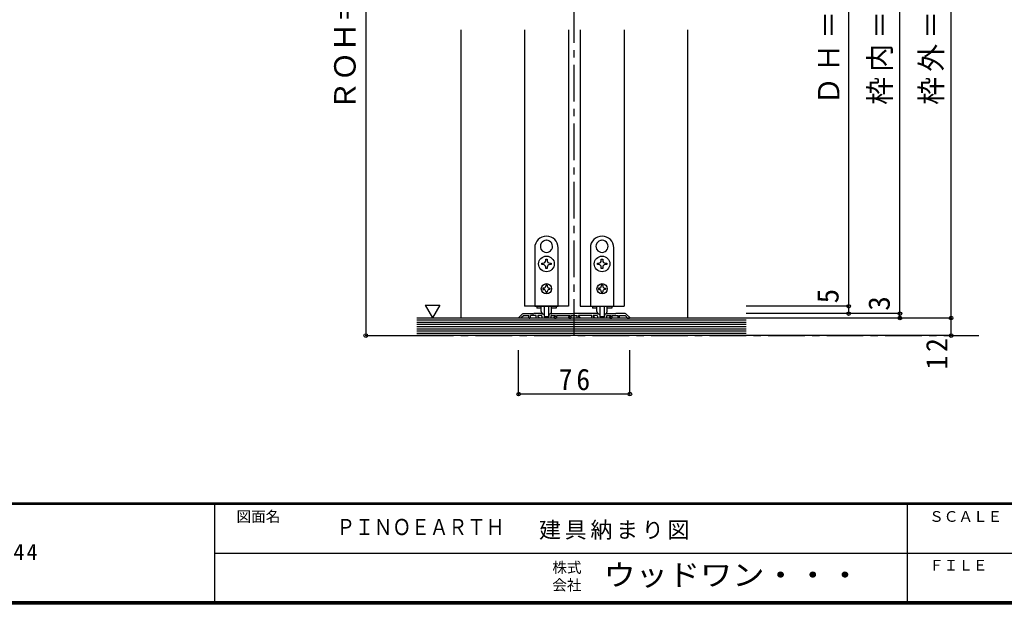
# Model space of a CAD drawing. Units: millimetres at full size, sheet at 1:5; details may follow other scales. Extents: x -973 to 977, y -718 to 696.
# Drawn here: x -131 to 541, y -701 to -301 of the extents above; entities that cross this region are included whole.
import ezdxf
from ezdxf.enums import TextEntityAlignment as Align

# ---------------------------------------------------------------- set-up
doc = ezdxf.new("R2010")
doc.units = ezdxf.units.MM
doc.header["$LTSCALE"] = 5
doc.header["$PDMODE"] = 32
doc.header["$PDSIZE"] = 2.5
doc.linetypes.add('CHAIN1', pattern=[8, 5, -1, 1, -1])
for name, color, linetype in [('0-1_通り芯', 4, 'CHAIN1'), ('0-3_仕上げ', 2, 'Continuous'), ('0-4_枠', 3, 'Continuous'), ('0-6_扉', 6, 'Continuous'), ('0-7_金物', 7, 'Continuous'), ('0-A_文字', 3, 'Continuous'), ('0-B_寸法', 7, 'Continuous'), ('F-1_枠', 6, 'Continuous'), ('F-A_文字', 7, 'Continuous')]:
    doc.layers.add(name, color=color, linetype=linetype)
doc.styles.add('HG明朝B', font='')
doc.styles.add('ＭＳ ゴシック', font='')
doc.styles.get('HG明朝B').set_extended_font_data('HG明朝B')
doc.styles.get('ＭＳ ゴシック').set_extended_font_data('MS Gothic')

msp = doc.modelspace()

# ---------------------------------------------------------------- linework, layer by layer
at = {"layer": '0-1_通り芯'}
for p, q in [((247.486, -517.167), (247.486, -9.167)), ((139.986, -517.167), (523.986, -517.167))]:
    msp.add_line(p, q, dxfattribs=at)
at = {"layer": '0-3_仕上げ'}
for p, q in [((364.986, -505.167), (139.986, -505.167)), ((364.986, -517.167), (139.986, -517.167))]:
    msp.add_line(p, q, dxfattribs=at)
at = {"layer": '0-3_仕上げ', "color": 7}
for p, q in [((364.986, -506.667), (139.986, -506.667)), ((364.986, -508.167), (139.986, -508.167)), ((364.986, -509.667), (139.986, -509.667)), ((364.986, -511.167), (139.986, -511.167)), ((364.986, -512.667), (139.986, -512.667)), ((364.986, -514.167), (139.986, -514.167)), ((364.986, -515.667), (139.986, -515.667))]:
    msp.add_line(p, q, dxfattribs=at)
at = {"layer": '0-4_枠', "color": 4}
for p, q in [((169.986, -308.167), (169.986, -505.167)), ((324.986, -505.167), (324.986, -308.167))]:
    msp.add_line(p, q, dxfattribs=at)
at = {"layer": '0-6_扉'}
for p, q in [((213.486, -308.167), (213.486, -497.167)), ((243.486, -308.167), (243.486, -497.167)), ((251.486, -308.167), (251.486, -497.167)), ((281.486, -308.167), (281.486, -497.167)), ((243.486, -497.167), (213.486, -497.167)), ((251.486, -497.167), (281.486, -497.167))]:
    msp.add_line(p, q, dxfattribs=at)
at = {"layer": '0-7_金物'}
for p, q in [((220.486, -457.167), (220.486, -497.167)), ((228.387, -452.018), (228.486, -452.117)), ((228.585, -452.018), (228.486, -452.117)), ((236.486, -497.167), (236.486, -457.167)), ((258.486, -457.167), (258.486, -497.167)), ((266.387, -452.018), (266.486, -452.117)), ((266.585, -452.018), (266.486, -452.117)), ((274.486, -497.167), (274.486, -457.167)), ((224.844, -458.156), (224.979, -458.192)), ((224.943, -458.327), (224.979, -458.192)), ((232.129, -458.156), (231.994, -458.192)), ((232.03, -458.327), (231.994, -458.192)), ((262.844, -458.156), (262.979, -458.192)), ((262.943, -458.327), (262.979, -458.192)), ((270.129, -458.156), (269.994, -458.192)), ((270.03, -458.327), (269.994, -458.192)), ((225.336, -467.667), (226.286, -467.667)), ((225.336, -468.667), (225.336, -467.667)), ((226.286, -468.667), (225.336, -468.667)), ((227.986, -465.967), (227.986, -465.017)), ((227.986, -465.017), (228.986, -465.017)), ((227.986, -471.317), (227.986, -470.367)), ((228.986, -465.017), (228.986, -465.967)), ((230.686, -467.667), (231.636, -467.667)), ((231.636, -468.667), (230.686, -468.667)), ((231.636, -467.667), (231.636, -468.667)), ((263.336, -467.667), (264.286, -467.667)), ((263.336, -468.667), (263.336, -467.667)), ((264.286, -468.667), (263.336, -468.667)), ((265.986, -465.967), (265.986, -465.017)), ((265.986, -465.017), (266.986, -465.017)), ((265.986, -471.317), (265.986, -470.367)), ((266.986, -465.017), (266.986, -465.967)), ((268.686, -467.667), (269.636, -467.667)), ((269.636, -468.667), (268.686, -468.667)), ((269.636, -467.667), (269.636, -468.667)), ((227.986, -482.767), (227.986, -483.367)), ((228.986, -482.767), (227.986, -482.767)), ((228.986, -482.767), (228.986, -483.367)), ((265.986, -482.767), (265.986, -483.367)), ((266.986, -482.767), (265.986, -482.767)), ((266.986, -482.767), (266.986, -483.367)), ((226.686, -484.667), (226.086, -484.667)), ((227.986, -486.967), (227.986, -487.567)), ((227.986, -487.567), (228.986, -487.567)), ((228.986, -486.967), (228.986, -487.567)), ((230.286, -484.667), (230.886, -484.667)), ((230.886, -485.667), (230.286, -485.667)), ((230.886, -484.667), (230.886, -485.667)), ((264.686, -484.667), (264.086, -484.667)), ((265.986, -486.967), (265.986, -487.567)), ((265.986, -487.567), (266.986, -487.567)), ((266.986, -486.967), (266.986, -487.567)), ((268.286, -484.667), (268.886, -484.667)), ((268.886, -485.667), (268.286, -485.667)), ((268.886, -484.667), (268.886, -485.667)), ((220.486, -497.167), (236.486, -497.167)), ((221.886, -497.167), (221.886, -498.367)), ((224.986, -500.588), (224.986, -497.167)), ((226.986, -497.167), (226.986, -503.788)), ((229.986, -497.167), (229.986, -503.788)), ((231.986, -500.588), (231.986, -497.167)), ((235.086, -497.167), (235.086, -498.367)), ((258.486, -497.167), (274.486, -497.167)), ((259.886, -497.167), (259.886, -498.367)), ((262.986, -500.588), (262.986, -497.167)), ((264.986, -497.167), (264.986, -503.788)), ((267.986, -497.167), (267.986, -503.788)), ((269.986, -500.588), (269.986, -497.167)), ((273.086, -497.167), (273.086, -498.367)), ((225.019, -498.367), (221.886, -498.367)), ((227.286, -504.088), (229.686, -504.088)), ((235.086, -498.367), (231.954, -498.367)), ((263.019, -498.367), (259.886, -498.367)), ((265.286, -504.088), (267.686, -504.088)), ((273.086, -498.367), (269.954, -498.367))]:
    msp.add_line(p, q, dxfattribs=at)
at = {"layer": '0-7_金物', "color": 3}
for p, q in [((211.911, -502.46), (209.545, -504.825)), ((212.618, -502.167), (219.186, -502.167)), ((216.486, -504.867), (216.486, -503.367)), ((217.486, -504.867), (217.486, -503.367)), ((221.486, -503.367), (217.486, -503.367)), ((219.186, -502.167), (219.486, -502.467)), ((219.486, -502.467), (219.786, -502.167)), ((225.258, -502.167), (219.786, -502.167)), ((221.486, -504.867), (221.486, -503.367)), ((222.486, -503.367), (222.486, -504.367)), ((224.886, -503.367), (222.486, -503.367)), ((223.086, -504.367), (222.486, -504.367)), ((225.386, -503.867), (225.386, -504.867)), ((225.411, -502.191), (226.54, -502.555)), ((226.886, -503.031), (226.886, -504.067)), ((227.186, -504.367), (229.786, -504.367)), ((230.086, -503.031), (230.086, -504.067)), ((231.561, -502.191), (230.433, -502.555)), ((231.586, -503.867), (231.586, -504.867)), ((231.715, -502.167), (247.186, -502.167)), ((233.886, -504.367), (234.486, -504.367)), ((243.886, -504.367), (244.486, -504.367)), ((249.486, -504.867), (249.486, -503.367)), ((250.486, -503.367), (250.486, -504.367)), ((259.486, -503.367), (250.486, -503.367)), ((251.086, -504.367), (250.486, -504.367)), ((259.486, -504.867), (259.486, -503.367)), ((260.486, -503.367), (260.486, -504.367)), ((262.886, -503.367), (260.486, -503.367)), ((261.086, -504.367), (260.486, -504.367)), ((263.386, -503.867), (263.386, -504.867)), ((263.411, -502.191), (264.54, -502.555)), ((264.886, -503.031), (264.886, -504.067)), ((265.186, -504.367), (267.786, -504.367)), ((268.086, -503.031), (268.086, -504.067)), ((269.561, -502.191), (268.433, -502.555)), ((269.586, -503.867), (269.586, -504.867)), ((269.715, -502.167), (275.186, -502.167)), ((271.886, -504.367), (272.486, -504.367)), ((277.486, -504.867), (277.486, -503.367)), ((283.486, -504.581), (282.272, -503.367)), ((283.062, -502.46), (285.428, -504.825)), ((283.486, -504.967), (283.486, -504.581)), ((211.286, -505.167), (209.686, -505.167)), ((216.786, -505.167), (217.186, -505.167)), ((223.086, -505.167), (221.786, -505.167)), ((231.286, -505.167), (225.686, -505.167)), ((233.886, -505.167), (235.186, -505.167)), ((243.886, -505.167), (245.186, -505.167)), ((251.086, -505.167), (249.786, -505.167)), ((261.086, -505.167), (259.786, -505.167)), ((269.286, -505.167), (263.686, -505.167)), ((271.886, -505.167), (273.186, -505.167)), ((278.186, -505.167), (277.786, -505.167)), ((283.686, -505.167), (285.286, -505.167))]:
    msp.add_line(p, q, dxfattribs=at)
at = {"layer": '0-7_金物'}
for points in [[(228.986, -470.367), (228.986, -471.317), (227.986, -471.317)], [(266.986, -470.367), (266.986, -471.317), (265.986, -471.317)], [(226.086, -484.667), (226.086, -485.667), (226.686, -485.667)], [(264.086, -484.667), (264.086, -485.667), (264.686, -485.667)]]:
    msp.add_lwpolyline(points, dxfattribs=at)
at = {"layer": '0-7_金物', "color": 3}
for points in [[(211.486, -504.967), (211.486, -504.581), (212.7, -503.367), (216.486, -503.367)], [(232.086, -503.367), (234.486, -503.367), (234.486, -504.367)], [(235.486, -504.867), (235.486, -503.367), (244.486, -503.367), (244.486, -504.367)], [(245.486, -504.867), (245.486, -503.367), (249.486, -503.367)], [(263.258, -502.167), (247.786, -502.167), (247.486, -502.467), (247.186, -502.167)], [(270.086, -503.367), (272.486, -503.367), (272.486, -504.367)], [(273.486, -504.867), (273.486, -503.367), (277.486, -503.367)], [(282.355, -502.167), (275.786, -502.167), (275.486, -502.467), (275.186, -502.167)], [(278.486, -504.867), (278.486, -503.367), (282.272, -503.367)]]:
    msp.add_lwpolyline(points, dxfattribs=at)
at = {"layer": '0-7_金物'}
for centre, radius in [((228.486, -468.167), 5.35), ((266.486, -468.167), 5.35), ((228.486, -485.167), 3.5), ((266.486, -485.167), 3.5)]:
    msp.add_circle(centre, radius, dxfattribs=at)
for centre, radius, start, end in [((228.486, -457.167), 8, 0, 180), ((266.486, -457.167), 8, 0, 180), ((228.486, -456.167), 4.15, 91.3645, 208.6355), ((228.486, -456.167), 4.15, 331.3645, 88.6355), ((266.486, -456.167), 4.15, 91.3645, 208.6355), ((266.486, -456.167), 4.15, 331.3645, 88.6355), ((228.486, -456.167), 4.15, 211.3645, 328.6355), ((266.486, -456.167), 4.15, 211.3645, 328.6355), ((226.286, -465.967), 1.7, 270, 0), ((226.286, -470.367), 1.7, 0, 90), ((230.686, -465.967), 1.7, 180, 270), ((230.686, -470.367), 1.7, 90, 180), ((264.286, -465.967), 1.7, 270, 0), ((264.286, -470.367), 1.7, 0, 90), ((268.686, -465.967), 1.7, 180, 270), ((268.686, -470.367), 1.7, 90, 180), ((226.686, -483.367), 1.3, 270, 0), ((230.286, -483.367), 1.3, 180, 270), ((264.686, -483.367), 1.3, 270, 0), ((268.286, -483.367), 1.3, 180, 270), ((226.686, -486.967), 1.3, 0, 90), ((230.286, -486.967), 1.3, 90, 180), ((264.686, -486.967), 1.3, 0, 90), ((268.286, -486.967), 1.3, 90, 180), ((226.986, -500.588), 2, 180, 264.78409), ((226.786, -502.779), 0.2, 0, 84.78409), ((227.286, -503.788), 0.3, 180, 270), ((229.686, -503.788), 0.3, 270, 0), ((230.186, -502.779), 0.2, 95.21591, 180), ((229.986, -500.588), 2, 275.21591, 0), ((264.986, -500.588), 2, 180, 264.78409), ((264.786, -502.779), 0.2, 0, 84.78409), ((265.286, -503.788), 0.3, 180, 270), ((267.686, -503.788), 0.3, 270, 0), ((268.186, -502.779), 0.2, 95.21591, 180), ((267.986, -500.588), 2, 275.21591, 0)]:
    msp.add_arc(centre, radius, start, end, dxfattribs=at)
at = {"layer": '0-7_金物', "color": 3}
for centre, radius, start, end in [((212.618, -503.167), 1, 90, 135), ((223.086, -504.767), 0.4, 0, 90), ((224.886, -503.867), 0.5, 0, 90), ((225.258, -502.667), 0.5, 72.1213, 90), ((226.386, -503.031), 0.5, 0, 72.1213), ((227.186, -504.067), 0.3, 180, 270), ((229.786, -504.067), 0.3, 270, 0), ((230.586, -503.031), 0.5, 107.8787, 180), ((231.715, -502.667), 0.5, 90, 107.8787), ((232.086, -503.867), 0.5, 90, 180), ((233.886, -504.767), 0.4, 90, 180), ((243.886, -504.767), 0.4, 90, 180), ((251.086, -504.767), 0.4, 0, 90), ((261.086, -504.767), 0.4, 0, 90), ((262.886, -503.867), 0.5, 0, 90), ((263.258, -502.667), 0.5, 72.1213, 90), ((264.386, -503.031), 0.5, 0, 72.1213), ((265.186, -504.067), 0.3, 180, 270), ((267.786, -504.067), 0.3, 270, 0), ((268.586, -503.031), 0.5, 107.8787, 180), ((269.715, -502.667), 0.5, 90, 107.8787), ((270.086, -503.867), 0.5, 90, 180), ((271.886, -504.767), 0.4, 90, 180), ((282.355, -503.167), 1, 45, 90), ((209.686, -504.967), 0.2, 135, 270), ((211.286, -504.967), 0.2, 270, 0), ((216.786, -504.867), 0.3, 180, 270), ((217.186, -504.867), 0.3, 270, 0), ((221.786, -504.867), 0.3, 180, 270), ((223.086, -504.767), 0.4, 270, 0), ((225.686, -504.867), 0.3, 180, 270), ((231.286, -504.867), 0.3, 270, 0), ((233.886, -504.767), 0.4, 180, 270), ((235.186, -504.867), 0.3, 270, 0), ((243.886, -504.767), 0.4, 180, 270), ((245.186, -504.867), 0.3, 270, 0), ((249.786, -504.867), 0.3, 180, 270), ((251.086, -504.767), 0.4, 270, 0), ((259.786, -504.867), 0.3, 180, 270), ((261.086, -504.767), 0.4, 270, 0), ((263.686, -504.867), 0.3, 180, 270), ((269.286, -504.867), 0.3, 270, 0), ((271.886, -504.767), 0.4, 180, 270), ((273.186, -504.867), 0.3, 270, 0), ((277.786, -504.867), 0.3, 180, 270), ((278.186, -504.867), 0.3, 270, 0), ((283.686, -504.967), 0.2, 180, 270), ((285.286, -504.967), 0.2, 270, 45)]:
    msp.add_arc(centre, radius, start, end, dxfattribs=at)
at = {"layer": '0-A_文字', "color": 7}
msp.add_line((145.551, -496.353), (150.551, -505.013), dxfattribs=at)
msp.add_lwpolyline([(145.551, -496.353), (155.551, -496.353), (150.551, -505.013)], dxfattribs=at)
at = {"layer": '0-B_寸法', "color": 4}
for p, q in [((104.986, -59.167), (104.986, -517.167)), ((504.986, -505.167), (504.986, -67.167)), ((469.986, -502.167), (469.986, -97.167)), ((434.986, -111.167), (434.986, -497.167)), ((434.986, -497.167), (364.986, -497.167)), ((434.986, -497.167), (434.986, -502.167)), ((469.986, -502.167), (364.986, -502.167)), ((469.986, -505.167), (469.986, -502.167)), ((504.986, -505.167), (364.986, -505.167)), ((504.986, -517.167), (504.986, -505.167)), ((104.986, -517.167), (139.986, -517.167)), ((504.986, -517.167), (364.986, -517.167)), ((209.486, -557.167), (209.486, -527.167)), ((285.486, -557.167), (285.486, -527.167)), ((285.486, -557.167), (209.486, -557.167))]:
    msp.add_line(p, q, dxfattribs=at)
at = {"layer": '0-B_寸法'}
for p in [(434.986, -497.167), (434.986, -502.167), (469.986, -502.167), (469.986, -505.167), (504.986, -505.167), (104.986, -517.167), (504.986, -517.167), (209.486, -557.167), (285.486, -557.167)]:
    msp.add_point(p, dxfattribs=at)
at = {"layer": 'F-1_枠'}
for p, q in [((976.653, -631.667), (-973.347, -631.667)), ((976.653, -632.5), (-973.347, -632.5)), ((1.653, -632.5), (1.653, -699.167)), ((474.986, -632.5), (474.986, -699.167)), ((1.653, -665.833), (974.986, -665.834)), ((976.653, -699.167), (-973.347, -699.167)), ((976.653, -700), (-973.347, -700)), ((976.653, -700.833), (-973.347, -700.833))]:
    msp.add_line(p, q, dxfattribs=at)

# ---------------------------------------------------------------- texts
at = {"layer": '0-B_寸法', "style": 'ＭＳ ゴシック'}
for s, p in [('ＲＯＨ＝2,055', (102.486, -363.167)), ('5', (432.486, -495.167)), ('3', (467.486, -500.167))]:
    msp.add_text(s, height=14.66, rotation=90, dxfattribs=at).set_placement(p, align=Align.BOTTOM_LEFT)
at = {"layer": '0-B_寸法', "char_height": 14.66, "attachment_point": 7, "rotation": 90, "style": 'ＭＳ ゴシック'}
for s, insert in [('\\T1.19;\\W0.95;ＤＨ＝1,983', (432.486, -359.417)), ('\\T1.19;\\W0.95;枠内＝2,002', (467.486, -359.417)), ('\\T1.19;\\W0.95;枠外＝2,035', (502.486, -359.417)), ('\\T1.27;\\W0.95;12', (502.486, -540.417))]:
    msp.add_mtext(s, dxfattribs=dict(at, insert=insert))
at = {"layer": '0-B_寸法', "insert": (236.861, -554.667), "char_height": 14.66, "attachment_point": 7, "style": 'ＭＳ ゴシック'}
msp.add_mtext('\\T1.27;\\W0.95;76', dxfattribs=at)
at = {"layer": 'F-A_文字', "style": 'ＭＳ ゴシック'}
for s, p in [('図面名', (16.653, -646.667)), ('ＳＣＡＬＥ', (489.986, -646.667)), ('株式', (232.486, -681.5)), ('ＦＩＬＥ', (489.986, -680)), ('会社', (232.486, -693.5))]:
    msp.add_text(s, height=7.331, dxfattribs=at).set_placement(p, align=Align.BOTTOM_LEFT)
at = {"layer": 'F-A_文字'}
for s, height, style, width, p in [('ＰＩＮＯＥＡＲＴＨ', 11, 'HG明朝B', 0.85, (84.986, -656.798)), ('ウッドワン・・・', 14.66, 'ＭＳ ゴシック', 1.1, (267.486, -692.5))]:
    msp.add_text(s, height=height, dxfattribs=dict(at, style=style, width=width)).set_placement(p, align=Align.BOTTOM_LEFT)
at = {"layer": 'F-A_文字', "char_height": 11, "attachment_point": 7, "style": 'ＭＳ ゴシック'}
for s, insert in [('\\T1.17;建具納まり図', (223.389, -656.667)), ('\\T1.2;ピノアース\u3000引き違い戸\u3000固定枠155\u3000下荷重（レールタイプ）ドアＨ1,983\u3000枠外Ｗ1,644', (-846.68, -673.333))]:
    msp.add_mtext(s, dxfattribs=dict(at, insert=insert))

doc.saveas('drawing.dxf')
